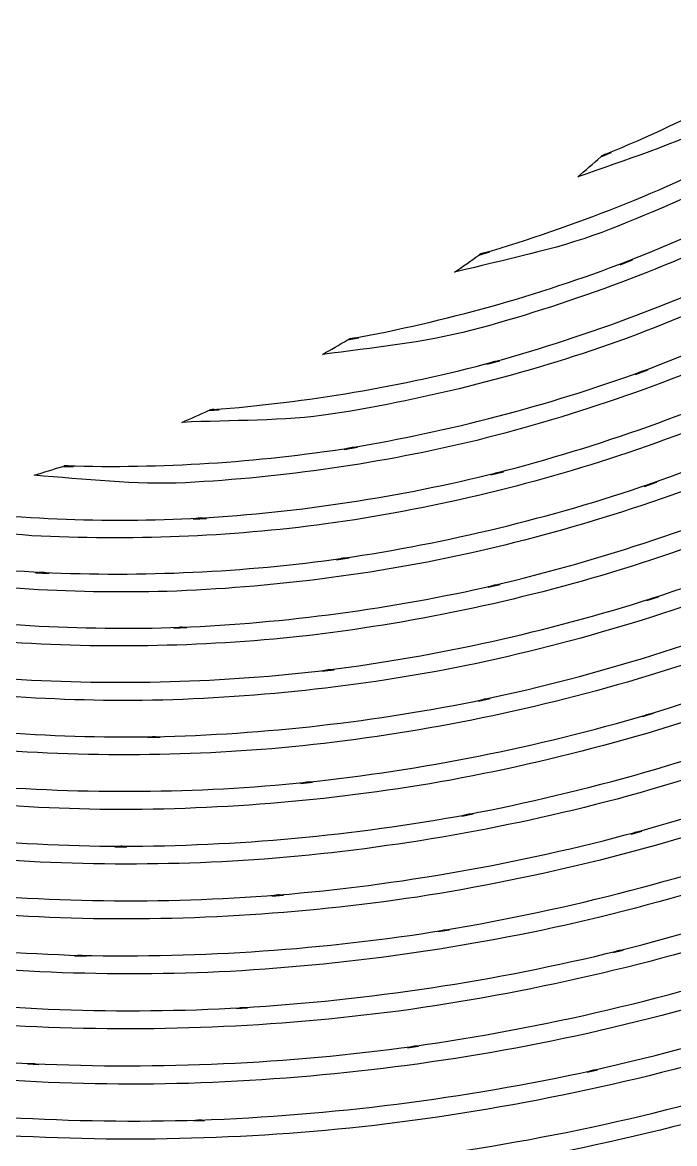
# Model space of a CAD drawing. Extents: x 1 to 1501, y -1248 to 252.
# Drawn here: x 851.2 to 1006.7, y -998.4 to -731 of the extents above; entities that cross this region are included whole.
import ezdxf

# ---------------------------------------------------------------- set-up
doc = ezdxf.new("R2010")
doc.units = 0
doc.layers.add('Ebene_1', color=7, linetype='CONTINUOUS')

msp = doc.modelspace()

# ---------------------------------------------------------------- linework, layer by layer
at = {"layer": 'Ebene_1', "color": 7}
for p, q in [((989.0687, -763.1022), (991.562, -762.0901)), ((959.97082, -786.5232), (962.61539, -785.7632)), ((993.65979, -788.8228), (996.66889, -787.6556)), ((995.11779, -788.0896), (995.11779, -788.0898)), ((928.70537, -806.749), (931.35769, -806.276)), ((961.91353, -812.5658), (965.0234, -811.7208)), ((963.44134, -811.9888), (963.44134, -811.9878)), ((997.35149, -814.9583), (1000.2675, -813.888)), ((998.75908, -814.283), (998.75908, -814.2833)), ((895.5362, -823.5974), (898.1187, -823.4114)), ((927.85249, -832.8651), (931.03215, -832.3491)), ((929.43069, -832.4501), (929.43069, -832.4501)), ((860.78456, -836.8939), (863.28174, -836.9839)), ((962.84417, -838.9447), (965.86098, -838.1847)), ((964.31378, -838.4217), (964.31378, -838.4217)), ((999.49178, -841.6786), (1002.3225, -840.7016)), ((1000.8606, -841.0546), (1000.8606, -841.0546)), ((891.85225, -849.4844), (895.07843, -849.3064)), ((893.45759, -849.2364), (893.45759, -849.2404)), ((926.02592, -859.1939), (929.09701, -858.7519)), ((927.54984, -858.8219), (927.54984, -858.8259)), ((854.32052, -862.2601), (857.53895, -862.4191)), ((855.94136, -862.1821), (855.94136, -862.1801)), ((962.18498, -865.7438), (965.10096, -865.0648)), ((963.62356, -865.2628), (963.62356, -865.2628)), ((1000.0463, -868.9078), (1002.7917, -868.0238)), ((1001.3725, -868.3378), (1001.3725, -868.3378)), ((887.28824, -875.4799), (890.39037, -875.3639)), ((888.83154, -875.2739), (888.83154, -875.2749)), ((922.56318, -885.7759), (925.53346, -885.4079)), ((924.03669, -885.4479), (924.03669, -885.4499)), ((959.88939, -892.879), (962.71621, -892.286)), ((961.27371, -892.449), (961.27371, -892.449)), ((998.98768, -896.5675), (1001.6555, -895.7725)), ((1000.2828, -896.0475), (1000.2828, -896.0475)), ((881.06462, -901.5581), (884.05817, -901.5081)), ((882.55366, -901.3921), (882.55366, -901.3871)), ((917.44082, -912.5277), (920.31804, -912.2287)), ((918.88329, -912.2387), (918.88329, -912.2407)), ((955.94186, -920.2792), (958.67946, -919.7672)), ((957.28352, -919.8952), (957.28352, -919.8952)), ((996.27719, -924.5794), (998.87138, -923.8694)), ((997.54519, -924.1024), (997.54519, -924.1024)), ((873.1774, -927.6275), (876.06236, -927.6275)), ((874.6354, -927.4875), (874.6354, -927.4915)), ((910.65495, -939.3607), (913.43134, -939.1357)), ((912.03927, -939.1157), (912.03927, -939.1167)), ((950.32324, -947.8567), (952.9678, -947.4227)), ((951.63776, -947.5127), (951.63776, -947.5157)), ((863.62298, -953.6066), (866.40325, -953.6766)), ((865.0267, -953.5136), (865.0267, -953.5066)), ((991.9032, -952.8625), (994.41979, -952.2385)), ((993.14019, -952.4325), (993.14019, -952.4325)), ((902.18615, -966.1986), (904.86562, -966.0436)), ((903.52783, -965.9936), (903.52783, -965.9966)), ((943.01002, -975.5244), (945.58477, -975.1674)), ((944.27801, -975.2274), (944.27801, -975.2254)), ((852.38944, -979.4073), (855.07278, -979.5353)), ((853.73499, -979.3453), (853.73499, -979.3473)), ((985.83503, -981.3367), (988.28568, -980.7937)), ((987.04096, -980.9527), (987.04096, -980.9527)), ((892.02314, -992.9543), (894.61729, -992.8643)), ((893.3338, -992.7843), (893.3338, -992.7873))]:
    msp.add_line(p, q, dxfattribs=at)
for points in [[(989.9644, -762.5631), (1010.9616, -753.9303), (1031.1151, -743.3792), (1050.1687, -731.0338)], [(1052.1851, -750.0539), (1032.2172, -762.316), (1011.1623, -772.7045), (989.2858, -781.1061)], [(1017.5848, -754.6838), (1006.6771, -760.1213), (995.05219, -763.809), (983.57017, -767.864)], [(995.11779, -788.095), (1017.409, -779.3465), (1038.8478, -768.5832), (1059.1649, -755.9105)], [(960.96729, -786.0682), (982.75018, -779.6788), (1003.8922, -771.2951), (1024.1302, -761.0109)], [(983.57017, -767.864), (985.40788, -766.2819), (987.26389, -764.7209), (989.0687, -763.1022)], [(989.9644, -762.5631), (989.7234, -762.6631), (989.4984, -762.7921), (989.2744, -762.9241)], [(989.2744, -762.9241), (989.3644, -762.8441), (989.4594, -762.7681), (989.5494, -762.6871)], [(989.5494, -762.6871), (989.6864, -762.6371), (989.8304, -762.6171), (989.9644, -762.5631)], [(991.562, -762.0901), (991.046, -762.2991), (990.4812, -762.3561), (989.9644, -762.5631)], [(1060.0065, -775.5689), (1038.7339, -788.102), (1016.3584, -798.6538), (993.15979, -807.1058)], [(1024.1807, -780.1173), (1003.03, -790.2319), (980.99356, -798.3694), (958.34608, -804.4418)], [(989.2858, -781.1061), (977.90879, -785.3601), (965.95012, -787.6122), (954.197, -790.6297)], [(998.75888, -814.278), (1022.3883, -805.4937), (1045.1628, -794.575), (1066.8, -781.6398)], [(962.61539, -785.7632), (962.07719, -785.9182), (961.50623, -785.9172), (960.96739, -786.0692)], [(929.69031, -806.413), (952.02037, -802.3344), (973.91789, -796.2067), (995.11779, -788.095)], [(954.197, -790.6297), (956.13776, -789.2823), (958.0584, -787.908), (959.97082, -786.5232)], [(960.96739, -786.0692), (960.68949, -786.1492), (960.42489, -786.2682), (960.16079, -786.3872)], [(960.16079, -786.3872), (960.26729, -786.3072), (960.37619, -786.2362), (960.48259, -786.1582)], [(960.48259, -786.1582), (960.64409, -786.1282), (960.80889, -786.1182), (960.96729, -786.0682)], [(963.44144, -811.9884), (986.51688, -805.6204), (1008.9595, -797.1544), (1030.4859, -786.679)], [(995.11779, -788.0898), (994.60979, -788.2888), (994.16779, -788.6258), (993.65979, -788.8228)], [(996.66889, -787.6556), (996.16689, -787.8506), (995.62039, -787.8976), (995.11779, -788.0896)], [(1066.4239, -801.902), (1043.801, -814.6326), (1020.0622, -825.2692), (995.50559, -833.691)], [(958.34608, -804.4418), (946.66508, -807.4619), (934.64866, -808.6434), (922.69503, -810.204)], [(922.69503, -810.204), (924.72204, -809.0894), (926.70263, -807.9018), (928.70537, -806.749)], [(993.15979, -807.1058), (971.06863, -814.9519), (948.30836, -820.742), (925.15365, -824.4118)], [(929.69031, -806.408), (929.42961, -806.458), (929.17801, -806.538), (928.92641, -806.621)], [(928.92641, -806.621), (929.02971, -806.561), (929.13331, -806.502), (929.23661, -806.443)], [(929.23661, -806.443), (929.38721, -806.423), (929.54051, -806.433), (929.69031, -806.413)], [(931.35769, -806.276), (930.80749, -806.376), (930.2409, -806.316), (929.69031, -806.408)], [(1029.2915, -806.3148), (1006.8206, -816.558), (983.46092, -824.7172), (959.50164, -830.6974)], [(1000.8606, -841.0558), (1025.8472, -832.3227), (1049.9836, -821.3354), (1072.9771, -808.2238)], [(896.45897, -823.3694), (919.08945, -821.6458), (941.51039, -817.8394), (963.44144, -811.9884)], [(963.44134, -811.9878), (962.91534, -812.1328), (962.44013, -812.4228), (961.91353, -812.5658)], [(965.0234, -811.7208), (964.506, -811.8608), (963.95925, -811.8498), (963.44134, -811.9888)], [(929.43049, -832.4448), (953.05017, -828.5227), (976.25239, -822.4462), (998.75888, -814.278)], [(964.31378, -838.4211), (988.7265, -832.1548), (1012.5154, -823.6772), (1035.3832, -813.0806)], [(998.75908, -814.2833), (998.27008, -814.4653), (997.84108, -814.7783), (997.35149, -814.9583)], [(1000.2675, -813.888), (999.77848, -814.068), (999.24878, -814.106), (998.75908, -814.283)], [(895.79598, -823.4834), (895.88698, -823.4434), (895.97647, -823.4034), (896.06737, -823.3594)], [(896.45907, -823.3714), (896.23507, -823.3914), (896.01577, -823.4414), (895.79598, -823.4834)], [(896.06737, -823.3594), (896.19787, -823.3694), (896.32837, -823.3794), (896.45897, -823.3694)], [(898.1187, -823.4114), (897.5654, -823.4514), (897.0125, -823.3314), (896.45907, -823.3714)], [(889.22339, -826.4087), (891.35084, -825.5147), (893.42999, -824.5315), (895.5362, -823.5974)], [(925.15365, -824.4118), (913.26381, -826.1881), (901.22054, -825.8542), (889.22339, -826.4087)], [(959.50164, -830.6974), (936.71596, -836.1907), (913.47694, -839.564), (890.0724, -840.7948)], [(1071.3252, -829.0184), (1047.3212, -841.8618), (1022.2034, -852.4916), (996.27329, -860.7919)], [(861.62211, -836.7529), (884.31226, -837.4059), (907.00701, -835.9689), (929.43049, -832.4448)], [(995.50559, -833.691), (972.09063, -841.5264), (948.00668, -847.196), (923.55588, -850.6402)], [(929.43069, -832.4501), (928.89289, -832.5401), (928.39072, -832.7781), (927.85249, -832.8651)], [(931.03215, -832.3491), (930.50285, -832.4391), (929.96026, -832.3691), (929.43069, -832.4501)], [(1032.8938, -833.183), (1009.0736, -843.4752), (984.36529, -851.5703), (959.0751, -857.3757)], [(861.08701, -836.7929), (861.16301, -836.7729), (861.23641, -836.7429), (861.31191, -836.7129)], [(861.62211, -836.7629), (861.44301, -836.7529), (861.26521, -836.7829), (861.08701, -836.7929)], [(861.31191, -836.7129), (861.41601, -836.7229), (861.51761, -836.7529), (861.62211, -836.7529)], [(863.28174, -836.9839), (862.72254, -836.9639), (862.18111, -836.7839), (861.62211, -836.7629)], [(1001.3725, -868.3327), (1027.7362, -859.7371), (1053.2642, -848.7698), (1077.6457, -835.5627)], [(853.97541, -839.0228), (856.25628, -838.3368), (858.52318, -837.6238), (860.78456, -836.8939)], [(890.0724, -840.7948), (878.00935, -841.3208), (866.00145, -839.9788), (853.97541, -839.0228)], [(893.45759, -849.2397), (917.35916, -847.8096), (941.0751, -844.1932), (964.31378, -838.4211)], [(964.31378, -838.4217), (963.80899, -838.5517), (963.34949, -838.8177), (962.84417, -838.9447)], [(965.86098, -838.1847), (965.35398, -838.3127), (964.82124, -838.2947), (964.31378, -838.4217)], [(927.54984, -858.8271), (952.47896, -855.1472), (977.01511, -849.2034), (1000.8606, -841.0558)], [(963.62356, -865.2651), (989.373, -859.1919), (1014.5111, -850.7946), (1038.7374, -840.165)], [(1000.8606, -841.0546), (1000.3866, -841.2206), (999.96658, -841.5146), (999.49178, -841.6786)], [(1002.3225, -840.7016), (1001.8475, -840.8656), (1001.3365, -840.8916), (1000.8606, -841.0546)], [(825.59491, -846.4401), (848.0832, -849.4604), (870.79618, -850.4013), (893.45759, -849.2397)], [(853.45967, -853.4282), (841.35004, -852.6892), (829.51347, -849.9445), (817.57207, -847.8638)], [(893.45759, -849.2404), (892.91609, -849.2704), (892.39389, -849.4544), (891.85225, -849.4844)], [(895.07843, -849.3064), (894.53733, -849.3364), (893.99883, -849.2164), (893.45759, -849.2364)], [(788.7379, -852.3049), (810.78886, -857.6588), (833.28214, -860.9677), (855.94136, -862.1813)], [(923.55588, -850.6402), (900.32513, -853.7205), (876.86277, -854.649), (853.45967, -853.4282)], [(959.0751, -857.3757), (934.95783, -862.7256), (910.40905, -865.8483), (885.72169, -866.7169)], [(1074.7103, -856.8212), (1049.2937, -869.6932), (1022.7683, -880.2344), (995.45129, -888.3271)], [(855.94136, -862.1813), (879.86629, -863.2566), (903.83298, -862.1413), (927.54984, -858.8271)], [(996.27329, -860.7919), (971.50546, -868.5365), (946.08696, -874.0044), (920.32578, -877.1323)], [(927.54984, -858.8259), (927.03174, -858.9059), (926.54438, -859.1199), (926.02592, -859.1939)], [(929.09701, -858.7519), (928.58481, -858.8219), (928.06229, -858.7519), (927.54984, -858.8219)], [(1034.9373, -860.6639), (1009.738, -870.921), (983.66109, -878.8634), (957.02383, -884.4068)], [(885.72169, -866.7169), (862.29443, -867.3519), (838.86314, -865.8249), (815.71469, -862.1646)], [(855.94136, -862.1801), (855.39986, -862.1601), (854.86204, -862.2841), (854.32052, -862.2601)], [(857.53895, -862.4191), (857.00005, -862.3891), (856.48012, -862.2111), (855.94136, -862.1821)], [(888.83154, -875.2772), (914.0162, -874.2254), (939.04828, -870.8766), (963.62356, -865.2651)], [(963.62356, -865.2628), (963.13036, -865.3788), (962.67856, -865.6288), (962.18498, -865.7438)], [(965.10096, -865.0648), (964.61586, -865.1778), (964.10896, -865.1548), (963.62356, -865.2628)], [(1000.2829, -896.0527), (1028.0448, -887.6771), (1054.9907, -876.8127), (1080.7983, -863.589)], [(924.03669, -885.4448), (950.28226, -882.0956), (976.16544, -876.372), (1001.3725, -868.3327)], [(961.27371, -892.4452), (988.39025, -886.6504), (1014.919, -878.4165), (1040.5483, -867.8299)], [(1001.3725, -868.3378), (1000.9145, -868.4868), (1000.5055, -868.7598), (1000.0463, -868.9078)], [(1002.7917, -868.0238), (1002.3297, -868.1728), (1001.8347, -868.1908), (1001.3725, -868.3378)], [(817.28899, -871.1281), (840.96272, -874.6958), (864.90393, -876.0902), (888.83154, -875.2772)], [(888.83154, -875.2749), (888.31194, -875.2949), (887.80799, -875.4609), (887.28824, -875.4799)], [(890.39037, -875.3639), (889.86908, -875.3839), (889.35288, -875.2569), (888.83154, -875.2739)], [(920.32578, -877.1323), (895.79294, -879.9283), (871.05714, -880.4661), (846.42563, -878.7532)], [(957.02383, -884.4068), (931.57312, -889.5241), (905.7141, -892.3087), (879.75786, -892.7282)], [(879.75786, -892.7282), (855.06183, -892.9452), (830.40619, -890.8962), (806.0826, -886.6171)], [(848.6359, -887.5814), (873.7841, -889.1652), (899.01807, -888.4554), (924.03669, -885.4448)], [(924.03669, -885.4499), (923.53669, -885.5099), (923.06349, -885.7139), (922.56318, -885.7759)], [(925.53346, -885.4079), (925.03696, -885.4679), (924.53332, -885.3879), (924.03669, -885.4479)], [(1076.5522, -885.2288), (1049.6826, -898.0595), (1021.7072, -908.4262), (992.96959, -916.2269)], [(995.45129, -888.3271), (969.31552, -895.8953), (942.55176, -901.07), (915.47874, -903.799)], [(1035.4104, -888.6606), (1008.7951, -898.8057), (981.31729, -906.5158), (953.31292, -911.7094)], [(882.55366, -901.3833), (909.0118, -900.7963), (935.35757, -897.8066), (961.27371, -892.4452)], [(961.27371, -892.449), (960.80011, -892.55), (960.36331, -892.78), (959.88939, -892.879)], [(962.71621, -892.286), (962.24161, -892.386), (961.74861, -892.346), (961.27371, -892.449)], [(997.54519, -924.1014), (1026.7186, -916.0398), (1055.1055, -905.3707), (1082.3648, -892.2154)], [(807.35059, -895.6288), (832.19195, -899.8309), (857.36011, -901.7608), (882.55366, -901.3833)], [(918.88339, -912.2459), (946.45009, -909.3158), (973.69391, -903.9007), (1000.2829, -896.0527)], [(957.28352, -919.8952), (985.77166, -914.4684), (1013.7071, -906.4848), (1040.7576, -896.0281)], [(1000.2828, -896.0475), (999.83678, -896.1825), (999.43478, -896.4335), (998.98768, -896.5675)], [(1001.6555, -895.7725), (1001.2075, -895.9065), (1000.7315, -895.9155), (1000.2828, -896.0475)], [(882.55366, -901.3871), (882.05316, -901.3971), (881.56526, -901.5481), (881.06462, -901.5581)], [(884.05817, -901.5081), (883.55407, -901.5181), (883.05771, -901.3841), (882.55366, -901.3921)], [(915.47874, -903.799), (889.63616, -906.2279), (863.62932, -906.2905), (837.7746, -903.997)], [(872.11503, -918.7396), (846.16681, -918.4536), (820.30077, -915.7966), (794.83356, -910.8137)], [(839.64372, -912.9049), (866.02082, -915.0867), (892.54446, -914.8709), (918.88339, -912.2459)], [(953.31292, -911.7094), (926.51491, -916.5081), (899.34078, -918.8569), (872.11503, -918.7396)], [(918.88329, -912.2407), (918.3948, -912.2907), (917.9295, -912.4777), (917.44082, -912.5277)], [(920.31804, -912.2287), (919.84124, -912.2787), (919.36014, -912.1887), (918.88329, -912.2387)], [(1076.7422, -914.195), (1048.4145, -926.8803), (1019.0012, -936.988), (988.8593, -944.4019)], [(992.96959, -916.2269), (965.44365, -923.5299), (937.3189, -928.3258), (908.92938, -930.5626)], [(1034.251, -917.111), (1006.2031, -927.0512), (977.32042, -934.4403), (947.94626, -939.1942)], [(795.7641, -919.8641), (821.77181, -924.7919), (848.16634, -927.3502), (874.6354, -927.4915)], [(874.6354, -927.4915), (902.35807, -927.4615), (930.02006, -924.9218), (957.28352, -919.8952)], [(957.28352, -919.8952), (956.82562, -919.9852), (956.40002, -920.1932), (955.94186, -920.2792)], [(958.67946, -919.7672), (958.21926, -919.8572), (957.74407, -919.8072), (957.28352, -919.8952)], [(993.14029, -952.4335), (1023.7479, -944.7693), (1053.6046, -934.3782), (1082.3494, -921.3697)], [(912.03925, -939.1157), (940.93644, -936.6948), (969.5522, -931.6734), (997.54519, -924.1014)], [(951.63774, -947.5157), (981.49815, -942.5443), (1010.8446, -934.8991), (1039.3307, -924.6647)], [(997.54519, -924.1024), (997.10919, -924.2224), (996.71319, -924.4604), (996.27719, -924.5794)], [(998.87138, -923.8694), (998.43738, -923.9884), (997.97938, -923.9844), (997.54519, -924.1024)], [(874.6354, -927.4915), (874.1463, -927.4915), (873.6665, -927.6285), (873.1774, -927.6275)], [(876.06236, -927.6275), (875.58336, -927.6275), (875.11436, -927.4905), (874.6354, -927.4875)], [(908.92938, -930.5626), (881.78465, -932.5343), (854.52268, -932.03), (827.46783, -929.0697)], [(862.80867, -944.6733), (835.60724, -943.7953), (808.5461, -940.4433), (781.95203, -934.669)], [(829.03825, -938.0338), (856.6167, -940.901), (884.39449, -941.2658), (912.03925, -939.1157)], [(947.94626, -939.1942), (919.79045, -943.5859), (891.29911, -945.4189), (862.80867, -944.6733)], [(912.03927, -939.1167), (911.57137, -939.1567), (911.12297, -939.3227), (910.65495, -939.3607)], [(913.43134, -939.1357), (912.96774, -939.1757), (912.50295, -939.0757), (912.03927, -939.1157)], [(782.58793, -943.7505), (809.71894, -949.4868), (837.30818, -952.7558), (865.02668, -953.5066)], [(1075.3036, -943.6225), (1045.4844, -956.0792), (1014.6081, -965.8331), (983.0428, -972.7708)], [(988.8593, -944.4019), (959.9296, -951.354), (930.43861, -955.6804), (900.73205, -957.3378)], [(1031.4086, -945.9452), (1001.9195, -955.5938), (971.62757, -962.5663), (940.88895, -966.7876)], [(865.02668, -953.5066), (894.02042, -954.1196), (923.00551, -952.1218), (951.63774, -947.5157)], [(951.63776, -947.5157), (951.19026, -947.5857), (950.77096, -947.7837), (950.32324, -947.8567)], [(952.9678, -947.4227), (952.5283, -947.4927), (952.07751, -947.4427), (951.63776, -947.5127)], [(987.04036, -980.9527), (1019.0727, -973.7833), (1050.3979, -963.756), (1080.6389, -950.9939)], [(900.73205, -957.3378), (872.26687, -958.7627), (843.73576, -957.6058), (815.47814, -953.8867)], [(865.0267, -953.5066), (864.5568, -953.4966), (864.0929, -953.6146), (863.62298, -953.6066)], [(866.40325, -953.6766), (865.94035, -953.6666), (865.48955, -953.5266), (865.0267, -953.5136)], [(903.52796, -965.9976), (933.74515, -964.1763), (963.73549, -959.6383), (993.14029, -952.4335)], [(944.27805, -975.2244), (975.52517, -970.8019), (1006.3102, -963.5868), (1036.2635, -953.653)], [(993.14019, -952.4325), (992.71619, -952.5385), (992.32819, -952.7575), (991.9032, -952.8625)], [(994.41979, -952.2385), (993.99979, -952.3425), (993.55979, -952.3285), (993.14019, -952.4325)], [(851.8427, -970.4442), (823.40168, -968.8863), (795.16579, -964.7525), (767.46901, -958.1055)], [(816.75788, -962.9032), (845.53134, -966.5437), (874.56815, -967.5834), (903.52796, -965.9976)], [(767.77926, -967.2015), (796.00914, -973.8283), (824.77361, -977.8964), (853.73503, -979.3463)], [(940.88895, -966.7876), (911.37433, -970.6828), (881.5759, -971.9038), (851.8427, -970.4442)], [(903.52783, -965.9966), (903.07543, -966.0266), (902.63863, -966.1726), (902.18615, -966.1986)], [(904.86562, -966.0436), (904.41922, -966.0736), (903.97432, -965.9736), (903.52783, -965.9936)], [(983.0428, -972.7708), (952.69333, -979.2872), (921.82169, -983.0563), (890.79751, -984.0393)], [(853.73503, -979.3463), (883.98164, -980.6932), (914.28145, -979.3163), (944.27805, -975.2244)], [(1026.9338, -975.0509), (995.97869, -984.3225), (964.25691, -990.7924), (932.14098, -994.3926)], [(944.27801, -975.2254), (943.84721, -975.2854), (943.44101, -975.4644), (943.01002, -975.5244)], [(945.58477, -975.1674), (945.15197, -975.2274), (944.71087, -975.1666), (944.27801, -975.2274)], [(1072.2132, -973.43), (1040.8775, -985.5758), (1008.5152, -994.8851), (975.51626, -1001.2561)], [(890.79751, -984.0393), (861.05679, -984.8273), (831.30687, -982.9298), (801.90639, -978.374)], [(853.73499, -979.3473), (853.28549, -979.3273), (852.83889, -979.4273), (852.38944, -979.4073)], [(855.07278, -979.5353), (854.62188, -979.5153), (854.18578, -979.3683), (853.73499, -979.3453)], [(893.3332, -992.7873), (924.86192, -991.6539), (956.22113, -987.6986), (987.04036, -980.9527)], [(979.22275, -1009.5739), (1012.7053, -1002.9853), (1045.5265, -993.4167), (1077.3, -980.9762)], [(987.04096, -980.9527), (986.62846, -981.0427), (986.24777, -981.2447), (985.83503, -981.3367)], [(988.28568, -980.7937), (987.87638, -980.8837), (987.45038, -980.8637), (987.04096, -980.9527)], [(935.24322, -1002.9506), (967.85707, -999.168), (1000.0613, -992.4693), (1031.4785, -982.9341)], [(802.83284, -987.4245), (832.77965, -991.9272), (863.06691, -993.7216), (893.3332, -992.7873)], [(932.14098, -994.3926), (901.27609, -997.7019), (870.18397, -998.2261), (839.22485, -995.9631)], [(893.3338, -992.7873), (892.8928, -992.8073), (892.4642, -992.9393), (892.02314, -992.9543)], [(894.61729, -992.8643), (894.18799, -992.8743), (893.76309, -992.7743), (893.3338, -992.7843)]]:
    msp.add_open_spline(points, degree=3, dxfattribs=at)

doc.saveas('drawing.dxf')
